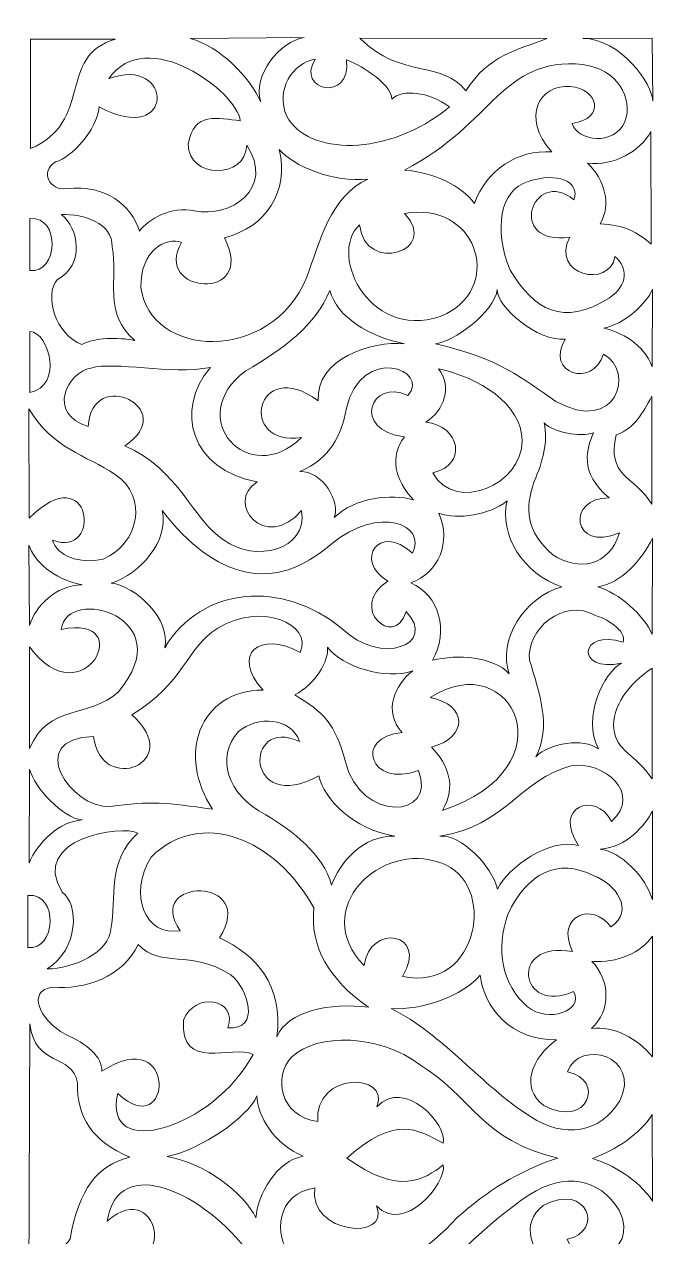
# Model space of a CAD drawing. Header units: centimetres. Extents: x -9.7 to 9.7, y -14.2 to 14.2.
# Drawn here: x -9.67 to -1.81, y -0.99 to 14.17 of the extents above; entities that cross this region are included whole.
import ezdxf

# ---------------------------------------------------------------- set-up
doc = ezdxf.new("R2010")
doc.units = ezdxf.units.CM
doc.header["$MEASUREMENT"] = 0
doc.layers.add('layer 1', color=7, linetype='Continuous')

msp = doc.modelspace()

# ---------------------------------------------------------------- linework, layer by layer
at = {"layer": 'layer 1', "color": 40, "lineweight": 9}
for points, knots in [([(-8.73037, 13.13488), (-8.77071, 12.8339), (-9.06937, 12.50791), (-9.27825, 12.4487), (-9.27825, 12.4487), (-9.47725, 12.32985), (-9.34934, 12.07522), (-9.1384, 12.11605), (-9.1384, 12.11605), (-8.63118, 12.15711), (-8.33797, 11.91363), (-8.22703, 11.58027), (-8.22703, 11.58027), (-8.12102, 11.73508), (-7.82408, 11.89827), (-7.54284, 11.83706), (-7.54284, 11.83706), (-7.08859, 11.73819), (-6.52713, 12.11832), (-6.887, 12.65776), (-6.887, 12.65776), (-6.89487, 12.22883), (-7.61883, 12.23326), (-7.61699, 12.66746), (-7.61699, 12.66746), (-7.55284, 13.08468), (-7.24424, 12.98897), (-6.96723, 12.96265), (-6.96723, 12.96265), (-7.00635, 13.32306), (-8.13568, 14.16833), (-8.61148, 13.48929), (-8.61148, 13.48929), (-7.80486, 13.78746), (-7.76728, 12.62545), (-8.73037, 13.13488)], [0, 0, 0, 0, 0.1, 0.1, 0.1, 0.1, 0.2, 0.2, 0.2, 0.2, 0.3, 0.3, 0.3, 0.3, 0.4, 0.4, 0.4, 0.4, 0.5, 0.5, 0.5, 0.5, 0.6, 0.6, 0.6, 0.6, 0.7, 0.7, 0.7, 0.7, 0.8, 0.8, 0.8, 0.8, 1, 1, 1, 1]), ([(-9.59305, 13.98324), (-9.59305, 13.98324), (-9.59305, 12.61344), (-9.59305, 12.61344), (-9.59305, 12.61344), (-8.79654, 12.94828), (-9.26329, 13.77016), (-8.52765, 13.98324), (-8.52765, 13.98324), (-8.52765, 13.98324), (-9.59305, 13.98324), (-9.59305, 13.98324)], [0, 0, 0, 0, 0.25, 0.25, 0.25, 0.25, 0.5, 0.5, 0.5, 0.5, 1, 1, 1, 1]), ([(-7.59147, 13.98926), (-7.23071, 13.90009), (-6.8368, 13.49841), (-6.71184, 13.19697), (-6.71184, 13.19697), (-6.81428, 13.53194), (-6.47534, 13.95419), (-6.16748, 14.00137), (-6.16748, 14.00137), (-6.16748, 14.00137), (-7.59147, 13.98926), (-7.59147, 13.98926)], [0, 0, 0, 0, 0.25, 0.25, 0.25, 0.25, 0.5, 0.5, 0.5, 0.5, 1, 1, 1, 1]), ([(-5.47233, 13.99334), (-4.94127, 13.47179), (-4.44286, 13.72675), (-4.14619, 13.33429), (-4.14619, 13.33429), (-3.85741, 13.79164), (-3.50565, 13.84026), (-3.1338, 13.98977), (-3.1338, 13.98977), (-3.1338, 13.98977), (-5.47233, 13.99334), (-5.47233, 13.99334)], [0, 0, 0, 0, 0.25, 0.25, 0.25, 0.25, 0.5, 0.5, 0.5, 0.5, 1, 1, 1, 1]), ([(-2.68193, 13.9906), (-2.21223, 13.99259), (-1.80929, 13.41845), (-1.80736, 13.20675), (-1.80736, 13.20675), (-1.80736, 13.20675), (-1.81457, 13.99428), (-1.81457, 13.99428), (-1.81457, 13.99428), (-1.81457, 13.99428), (-2.68193, 13.9906), (-2.68193, 13.9906)], [0, 0, 0, 0, 0.25, 0.25, 0.25, 0.25, 0.5, 0.5, 0.5, 0.5, 1, 1, 1, 1]), ([(-6.02858, 13.73093), (-6.30715, 13.69326), (-6.53439, 13.34356), (-6.38427, 13.01777), (-6.38427, 13.01777), (-6.12559, 12.53472), (-5.13385, 12.49358), (-4.34787, 13.13438), (-4.34787, 13.13438), (-4.61297, 13.32879), (-4.94391, 13.36015), (-5.07114, 13.23071), (-5.07114, 13.23071), (-5.06882, 13.43905), (-5.52565, 13.68586), (-5.63852, 13.72274), (-5.63852, 13.72274), (-5.57456, 13.18144), (-6.28427, 13.34018), (-6.02858, 13.73093)], [0, 0, 0, 0, 0.16666667, 0.16666667, 0.16666667, 0.16666667, 0.33333333, 0.33333333, 0.33333333, 0.33333333, 0.5, 0.5, 0.5, 0.5, 0.66666667, 0.66666667, 0.66666667, 0.66666667, 1, 1, 1, 1]), ([(-2.81616, 12.92807), (-2.74615, 12.70361), (-2.29352, 12.64449), (-2.15508, 12.94913), (-2.15508, 12.94913), (-2.05011, 13.2476), (-2.24464, 13.60051), (-2.6808, 13.6658), (-2.6808, 13.6658), (-3.70633, 13.75865), (-3.76843, 12.94233), (-4.91101, 12.34609), (-4.91101, 12.34609), (-4.55083, 12.31469), (-4.20466, 12.15531), (-4.03764, 11.92772), (-4.03764, 11.92772), (-3.8831, 12.3495), (-3.49916, 12.6015), (-3.07104, 12.57347), (-3.07104, 12.57347), (-3.46158, 13.00641), (-3.22261, 13.42153), (-2.83929, 13.39009), (-2.83929, 13.39009), (-2.49293, 13.36382), (-2.38839, 12.98923), (-2.81616, 12.92807)], [0, 0, 0, 0, 0.125, 0.125, 0.125, 0.125, 0.25, 0.25, 0.25, 0.25, 0.375, 0.375, 0.375, 0.375, 0.5, 0.5, 0.5, 0.5, 0.625, 0.625, 0.625, 0.625, 0.75, 0.75, 0.75, 0.75, 1, 1, 1, 1]), ([(-1.83048, 12.82898), (-1.9634, 12.579), (-2.2939, 12.39431), (-2.62248, 12.43256), (-2.62248, 12.43256), (-2.40486, 12.2233), (-2.32361, 11.91662), (-2.46491, 11.67402), (-2.46491, 11.67402), (-2.17067, 11.66168), (-1.99237, 11.56856), (-1.82661, 11.41892), (-1.82661, 11.41892), (-1.82661, 11.41892), (-1.83048, 12.82898), (-1.83048, 12.82898)], [0, 0, 0, 0, 0.2, 0.2, 0.2, 0.2, 0.4, 0.4, 0.4, 0.4, 0.6, 0.6, 0.6, 0.6, 1, 1, 1, 1]), ([(-6.47904, 12.60406), (-6.35379, 12.07107), (-6.64366, 11.6367), (-7.16361, 11.49787), (-7.16361, 11.49787), (-6.74819, 10.67286), (-8.07966, 10.80703), (-7.70022, 11.44184), (-7.70022, 11.44184), (-7.89003, 11.51676), (-8.22368, 11.33837), (-8.21011, 10.87802), (-8.21011, 10.87802), (-8.09659, 9.99864), (-6.59269, 9.91084), (-6.13321, 11.00682), (-6.13321, 11.00682), (-5.97577, 11.44595), (-5.84231, 12.01603), (-5.37038, 12.23385), (-5.37038, 12.23385), (-5.79679, 12.18088), (-6.30977, 12.39967), (-6.47904, 12.60406)], [0, 0, 0, 0, 0.14285714, 0.14285714, 0.14285714, 0.14285714, 0.28571429, 0.28571429, 0.28571429, 0.28571429, 0.42857143, 0.42857143, 0.42857143, 0.42857143, 0.57142857, 0.57142857, 0.57142857, 0.57142857, 0.71428571, 0.71428571, 0.71428571, 0.71428571, 1, 1, 1, 1]), ([(-2.79267, 11.97506), (-2.71329, 12.20585), (-3.00141, 12.32198), (-3.36597, 12.20438), (-3.36597, 12.20438), (-3.72155, 12.09434), (-3.79981, 11.60593), (-3.59088, 11.09306), (-3.59088, 11.09306), (-3.28443, 10.5968), (-2.93604, 10.38067), (-2.34726, 10.74908), (-2.34726, 10.74908), (-2.10908, 10.91225), (-2.11938, 11.13422), (-2.28111, 11.26505), (-2.28111, 11.26505), (-2.34378, 10.86118), (-3.09457, 11.03096), (-2.84559, 11.5076), (-2.84559, 11.5076), (-3.64527, 11.39), (-3.31748, 12.39086), (-2.79267, 11.97506)], [0, 0, 0, 0, 0.14285714, 0.14285714, 0.14285714, 0.14285714, 0.28571429, 0.28571429, 0.28571429, 0.28571429, 0.42857143, 0.42857143, 0.42857143, 0.42857143, 0.57142857, 0.57142857, 0.57142857, 0.57142857, 0.71428571, 0.71428571, 0.71428571, 0.71428571, 1, 1, 1, 1]), ([(-4.91184, 11.80165), (-4.46045, 11.33912), (-5.40355, 11.03168), (-5.47525, 11.65943), (-5.47525, 11.65943), (-5.88642, 11.28554), (-5.31796, 10.14255), (-4.38194, 10.55106), (-4.38194, 10.55106), (-3.67558, 10.92764), (-4.02452, 11.96221), (-4.91184, 11.80165)], [0, 0, 0, 0, 0.25, 0.25, 0.25, 0.25, 0.5, 0.5, 0.5, 0.5, 1, 1, 1, 1]), ([(-9.59805, 11.7408), (-9.20652, 11.77049), (-9.25179, 11.04289), (-9.59805, 11.08923), (-9.59805, 11.08923), (-9.59805, 11.08923), (-9.59805, 11.7408), (-9.59805, 11.7408)], [0, 0, 0, 0, 0.33333333, 0.33333333, 0.33333333, 0.33333333, 1, 1, 1, 1]), ([(-9.20588, 11.79206), (-8.98984, 11.62394), (-8.90403, 11.15982), (-9.25445, 10.9778), (-9.25445, 10.9778), (-9.42739, 10.79033), (-9.27651, 10.28172), (-8.94806, 10.16492), (-8.94806, 10.16492), (-8.78962, 10.25313), (-8.49705, 10.25765), (-8.28691, 10.21604), (-8.28691, 10.21604), (-8.68601, 10.55494), (-8.49343, 10.99027), (-8.56818, 11.38593), (-8.56818, 11.38593), (-8.56554, 11.68819), (-8.92376, 11.79391), (-9.20588, 11.79206)], [0, 0, 0, 0, 0.16666667, 0.16666667, 0.16666667, 0.16666667, 0.33333333, 0.33333333, 0.33333333, 0.33333333, 0.5, 0.5, 0.5, 0.5, 0.66666667, 0.66666667, 0.66666667, 0.66666667, 1, 1, 1, 1]), ([(-5.84845, 10.83957), (-6.01941, 10.41561), (-6.42242, 10.10354), (-6.89929, 9.83724), (-6.89929, 9.83724), (-7.68507, 9.24701), (-6.85785, 8.35484), (-6.20164, 9.00193), (-6.20164, 9.00193), (-7.0031, 8.876), (-6.78082, 10.04175), (-5.99157, 9.46066), (-5.99157, 9.46066), (-6.03103, 9.98401), (-5.32262, 10.21424), (-4.91363, 10.17298), (-4.91363, 10.17298), (-5.36137, 10.26927), (-5.75043, 10.50154), (-5.84845, 10.83957)], [0, 0, 0, 0, 0.16666667, 0.16666667, 0.16666667, 0.16666667, 0.33333333, 0.33333333, 0.33333333, 0.33333333, 0.5, 0.5, 0.5, 0.5, 0.66666667, 0.66666667, 0.66666667, 0.66666667, 1, 1, 1, 1]), ([(-3.75263, 10.85454), (-3.78091, 10.57193), (-4.30854, 10.19511), (-4.52647, 10.17252), (-4.52647, 10.17252), (-3.74086, 10.00189), (-3.41968, 9.73091), (-3.01857, 9.45344), (-3.01857, 9.45344), (-2.2635, 9.03424), (-2.02302, 9.82799), (-2.42405, 10.0441), (-2.42405, 10.0441), (-2.55454, 9.61975), (-3.16488, 9.79793), (-2.90319, 10.23304), (-2.90319, 10.23304), (-3.24051, 10.1967), (-3.76477, 10.63467), (-3.75263, 10.85454)], [0, 0, 0, 0, 0.16666667, 0.16666667, 0.16666667, 0.16666667, 0.33333333, 0.33333333, 0.33333333, 0.33333333, 0.5, 0.5, 0.5, 0.5, 0.66666667, 0.66666667, 0.66666667, 0.66666667, 1, 1, 1, 1]), ([(-1.8104, 10.85687), (-1.87942, 10.68052), (-2.16259, 10.41924), (-2.41845, 10.36874), (-2.41845, 10.36874), (-2.21921, 10.32579), (-1.91295, 10.17133), (-1.81559, 9.88528), (-1.81559, 9.88528), (-1.81559, 9.88528), (-1.8104, 10.85687), (-1.8104, 10.85687)], [0, 0, 0, 0, 0.25, 0.25, 0.25, 0.25, 0.5, 0.5, 0.5, 0.5, 1, 1, 1, 1]), ([(-9.599, 10.32947), (-9.35428, 10.31253), (-9.17935, 9.64589), (-9.59971, 9.56353), (-9.59971, 9.56353), (-9.59971, 9.56353), (-9.599, 10.32947), (-9.599, 10.32947)], [0, 0, 0, 0, 0.33333333, 0.33333333, 0.33333333, 0.33333333, 1, 1, 1, 1]), ([(-6.22121, 8.57593), (-5.83841, 8.74544), (-5.70116, 9.03166), (-5.64333, 9.35324), (-5.64333, 9.35324), (-5.44979, 10.19168), (-4.57554, 9.83793), (-4.87269, 9.52652), (-4.87269, 9.52652), (-5.33492, 9.75452), (-5.58323, 9.08804), (-4.91274, 9.01097), (-4.91274, 9.01097), (-5.10312, 8.76928), (-5.0335, 8.46404), (-4.79826, 8.22236), (-4.79826, 8.22236), (-5.07631, 8.30455), (-5.53502, 8.25164), (-5.79412, 8.00095), (-5.79412, 8.00095), (-5.706, 8.18632), (-5.94044, 8.5935), (-6.22121, 8.57593)], [0, 0, 0, 0, 0.14285714, 0.14285714, 0.14285714, 0.14285714, 0.28571429, 0.28571429, 0.28571429, 0.28571429, 0.42857143, 0.42857143, 0.42857143, 0.42857143, 0.57142857, 0.57142857, 0.57142857, 0.57142857, 0.71428571, 0.71428571, 0.71428571, 0.71428571, 1, 1, 1, 1]), ([(-7.33877, 9.87892), (-7.85054, 9.78277), (-8.53025, 9.9603), (-8.83677, 9.87036), (-8.83677, 9.87036), (-9.12263, 9.82438), (-9.39824, 9.30014), (-8.86867, 9.14048), (-8.86867, 9.14048), (-8.82423, 9.90287), (-7.71232, 9.35992), (-8.41179, 8.89834), (-8.41179, 8.89834), (-7.73239, 8.60736), (-7.55716, 7.96673), (-7.17613, 7.7218), (-7.17613, 7.7218), (-6.78419, 7.43263), (-6.1181, 7.59203), (-6.20029, 8.08988), (-6.20029, 8.08988), (-6.65221, 7.55952), (-7.16836, 8.1865), (-6.75669, 8.4494), (-6.75669, 8.4494), (-7.57758, 8.5955), (-7.80096, 9.34335), (-7.33877, 9.87892)], [0, 0, 0, 0, 0.125, 0.125, 0.125, 0.125, 0.25, 0.25, 0.25, 0.25, 0.375, 0.375, 0.375, 0.375, 0.5, 0.5, 0.5, 0.5, 0.625, 0.625, 0.625, 0.625, 0.75, 0.75, 0.75, 0.75, 1, 1, 1, 1]), ([(-4.48557, 9.8609), (-4.31448, 9.63416), (-4.41615, 9.33861), (-4.64618, 9.19587), (-4.64618, 9.19587), (-4.21453, 9.13983), (-4.12138, 8.66859), (-4.55692, 8.56021), (-4.55692, 8.56021), (-4.27923, 8.05058), (-3.43639, 8.411), (-3.44226, 8.96354), (-3.44226, 8.96354), (-3.44219, 9.42442), (-3.99357, 9.75872), (-4.48557, 9.8609)], [0, 0, 0, 0, 0.2, 0.2, 0.2, 0.2, 0.4, 0.4, 0.4, 0.4, 0.6, 0.6, 0.6, 0.6, 1, 1, 1, 1]), ([(-1.81757, 9.5194), (-1.94875, 9.29129), (-2.01651, 9.13659), (-2.2635, 9.03424), (-2.2635, 9.03424), (-2.38694, 8.51168), (-2.05656, 8.54343), (-1.82035, 8.16938), (-1.82035, 8.16938), (-1.82035, 8.16938), (-1.81757, 9.5194), (-1.81757, 9.5194)], [0, 0, 0, 0, 0.25, 0.25, 0.25, 0.25, 0.5, 0.5, 0.5, 0.5, 1, 1, 1, 1]), ([(-9.61018, 9.36156), (-9.61018, 9.36156), (-9.60885, 7.99345), (-9.60885, 7.99345), (-9.60885, 7.99345), (-8.82355, 8.77665), (-8.68198, 7.48272), (-9.317, 7.71937), (-9.317, 7.71937), (-9.26282, 7.52745), (-8.97799, 7.41306), (-8.68198, 7.48272), (-8.68198, 7.48272), (-8.2412, 7.66667), (-8.10916, 8.26063), (-8.53323, 8.54182), (-8.53323, 8.54182), (-8.89222, 8.77982), (-9.32416, 8.8682), (-9.61018, 9.36156)], [0, 0, 0, 0, 0.16666667, 0.16666667, 0.16666667, 0.16666667, 0.33333333, 0.33333333, 0.33333333, 0.33333333, 0.5, 0.5, 0.5, 0.5, 0.66666667, 0.66666667, 0.66666667, 0.66666667, 1, 1, 1, 1]), ([(-3.16755, 9.18566), (-3.03511, 9.05968), (-2.7245, 9.00832), (-2.54763, 9.05972), (-2.54763, 9.05972), (-2.63224, 8.87149), (-2.7363, 8.56962), (-2.35329, 8.24744), (-2.35329, 8.24744), (-2.88476, 8.26216), (-2.82971, 7.55776), (-2.22333, 7.80968), (-2.22333, 7.80968), (-2.35423, 7.39199), (-2.73274, 7.32426), (-3.05781, 7.53608), (-3.05781, 7.53608), (-3.39583, 7.83706), (-3.41056, 8.10943), (-3.28953, 8.45102), (-3.28953, 8.45102), (-3.18307, 8.71385), (-3.11278, 8.94028), (-3.16755, 9.18566)], [0, 0, 0, 0, 0.14285714, 0.14285714, 0.14285714, 0.14285714, 0.28571429, 0.28571429, 0.28571429, 0.28571429, 0.42857143, 0.42857143, 0.42857143, 0.42857143, 0.57142857, 0.57142857, 0.57142857, 0.57142857, 0.71428571, 0.71428571, 0.71428571, 0.71428571, 1, 1, 1, 1]), ([(-4.48307, 8.05505), (-4.32439, 7.69806), (-4.48575, 7.31037), (-4.83506, 7.18447), (-4.83506, 7.18447), (-4.48068, 7.03628), (-4.354, 6.58095), (-4.56325, 6.21749), (-4.56325, 6.21749), (-4.25098, 6.29741), (-3.80476, 6.26495), (-3.60236, 6.049), (-3.60236, 6.049), (-3.74843, 6.46852), (-3.41795, 7.00437), (-2.94392, 7.13682), (-2.94392, 7.13682), (-3.4283, 7.29129), (-3.73347, 7.7932), (-3.62895, 8.21086), (-3.62895, 8.21086), (-3.85014, 8.03507), (-4.24108, 7.97092), (-4.48307, 8.05505)], [0, 0, 0, 0, 0.14285714, 0.14285714, 0.14285714, 0.14285714, 0.28571429, 0.28571429, 0.28571429, 0.28571429, 0.42857143, 0.42857143, 0.42857143, 0.42857143, 0.57142857, 0.57142857, 0.57142857, 0.57142857, 0.71428571, 0.71428571, 0.71428571, 0.71428571, 1, 1, 1, 1]), ([(-7.94411, 8.08825), (-7.85492, 7.71102), (-8.21674, 7.30088), (-8.58057, 7.18332), (-8.58057, 7.18332), (-8.27607, 7.14455), (-7.83095, 6.73369), (-7.91255, 6.37523), (-7.91255, 6.37523), (-7.44364, 7.14899), (-6.43526, 7.22434), (-5.69809, 6.61524), (-5.69809, 6.61524), (-5.20086, 6.13691), (-4.49751, 6.41772), (-4.89331, 6.82564), (-4.89331, 6.82564), (-5.03589, 6.34511), (-5.63267, 6.88115), (-5.12036, 7.20747), (-5.12036, 7.20747), (-5.54858, 7.46155), (-5.23345, 7.94302), (-4.81441, 7.55678), (-4.81441, 7.55678), (-4.62617, 7.90872), (-5.22566, 8.17003), (-5.83421, 7.66703), (-5.83421, 7.66703), (-6.53959, 7.04547), (-7.28139, 7.23033), (-7.94411, 8.08825)], [0, 0, 0, 0, 0.11111111, 0.11111111, 0.11111111, 0.11111111, 0.22222222, 0.22222222, 0.22222222, 0.22222222, 0.33333333, 0.33333333, 0.33333333, 0.33333333, 0.44444444, 0.44444444, 0.44444444, 0.44444444, 0.55555556, 0.55555556, 0.55555556, 0.55555556, 0.66666667, 0.66666667, 0.66666667, 0.66666667, 0.77777778, 0.77777778, 0.77777778, 0.77777778, 1, 1, 1, 1]), ([(-1.81105, 7.74563), (-1.93847, 7.47307), (-2.20362, 7.18309), (-2.49296, 7.13583), (-2.49296, 7.13583), (-2.23593, 7.06379), (-1.91287, 6.77895), (-1.81387, 6.53836), (-1.81387, 6.53836), (-1.81387, 6.53836), (-1.81105, 7.74563), (-1.81105, 7.74563)], [0, 0, 0, 0, 0.25, 0.25, 0.25, 0.25, 0.5, 0.5, 0.5, 0.5, 1, 1, 1, 1]), ([(-9.61259, 7.65806), (-9.61259, 7.65806), (-9.60335, 6.65387), (-9.60335, 6.65387), (-9.60335, 6.65387), (-9.52907, 6.89303), (-9.27954, 7.15596), (-8.94649, 7.15988), (-8.94649, 7.15988), (-9.31717, 7.23836), (-9.53442, 7.45135), (-9.61259, 7.65806)], [0, 0, 0, 0, 0.25, 0.25, 0.25, 0.25, 0.5, 0.5, 0.5, 0.5, 1, 1, 1, 1]), ([(-9.60376, 6.38658), (-9.60376, 6.38658), (-9.60152, 5.11652), (-9.60152, 5.11652), (-9.60152, 5.11652), (-9.36635, 5.67461), (-8.8636, 5.48694), (-8.49154, 5.8239), (-8.49154, 5.8239), (-7.70084, 6.75795), (-9.13252, 7.16346), (-9.20758, 6.60312), (-9.20758, 6.60312), (-8.23716, 6.81456), (-8.92633, 5.46696), (-9.60376, 6.38658)], [0, 0, 0, 0, 0.2, 0.2, 0.2, 0.2, 0.4, 0.4, 0.4, 0.4, 0.6, 0.6, 0.6, 0.6, 1, 1, 1, 1]), ([(-2.52552, 6.77606), (-2.91776, 7.01072), (-3.39522, 6.60041), (-3.34887, 6.21899), (-3.34887, 6.21899), (-3.2258, 5.81418), (-3.07157, 5.38431), (-3.26986, 5.01114), (-3.26986, 5.01114), (-3.09698, 5.18653), (-2.67532, 5.25209), (-2.48557, 5.10947), (-2.48557, 5.10947), (-2.70178, 5.50559), (-2.41269, 6.07178), (-2.19738, 6.18074), (-2.19738, 6.18074), (-2.78391, 6.05981), (-2.72978, 6.61762), (-2.1778, 6.44527), (-2.1778, 6.44527), (-2.12307, 6.58813), (-2.41267, 6.75668), (-2.52552, 6.77606)], [0, 0, 0, 0, 0.14285714, 0.14285714, 0.14285714, 0.14285714, 0.28571429, 0.28571429, 0.28571429, 0.28571429, 0.42857143, 0.42857143, 0.42857143, 0.42857143, 0.57142857, 0.57142857, 0.57142857, 0.57142857, 0.71428571, 0.71428571, 0.71428571, 0.71428571, 1, 1, 1, 1]), ([(-8.80297, 5.26552), (-9.6694, 5.24068), (-9.09524, 4.36501), (-8.59054, 4.38892), (-8.59054, 4.38892), (-8.09505, 4.46119), (-7.88972, 4.43874), (-7.31247, 4.35665), (-7.31247, 4.35665), (-7.7607, 5.02101), (-7.48598, 5.8428), (-6.68249, 5.8461), (-6.68249, 5.8461), (-7.09051, 6.2958), (-6.72243, 6.59597), (-6.21735, 6.31523), (-6.21735, 6.31523), (-6.05625, 6.67247), (-6.71694, 6.95117), (-7.24929, 6.6206), (-7.24929, 6.6206), (-7.65867, 6.35323), (-7.66573, 5.93178), (-8.32335, 5.53601), (-8.32335, 5.53601), (-7.64262, 4.93248), (-8.71045, 4.51941), (-8.80297, 5.26552)], [0, 0, 0, 0, 0.125, 0.125, 0.125, 0.125, 0.25, 0.25, 0.25, 0.25, 0.375, 0.375, 0.375, 0.375, 0.5, 0.5, 0.5, 0.5, 0.625, 0.625, 0.625, 0.625, 0.75, 0.75, 0.75, 0.75, 1, 1, 1, 1]), ([(-5.87569, 6.3817), (-5.85431, 6.20988), (-6.03261, 5.9149), (-6.28497, 5.78724), (-6.28497, 5.78724), (-5.92543, 5.56356), (-5.77788, 5.43188), (-5.65245, 4.94836), (-5.65245, 4.94836), (-5.45822, 4.1847), (-4.50538, 4.23703), (-4.73697, 4.84072), (-4.73697, 4.84072), (-5.35162, 4.61533), (-5.55133, 5.26009), (-4.94197, 5.31644), (-4.94197, 5.31644), (-5.18397, 5.57896), (-5.03622, 5.90943), (-4.80941, 6.08632), (-4.80941, 6.08632), (-5.14651, 5.96518), (-5.6946, 6.13618), (-5.87569, 6.3817)], [0, 0, 0, 0, 0.14285714, 0.14285714, 0.14285714, 0.14285714, 0.28571429, 0.28571429, 0.28571429, 0.28571429, 0.42857143, 0.42857143, 0.42857143, 0.42857143, 0.57142857, 0.57142857, 0.57142857, 0.57142857, 0.71428571, 0.71428571, 0.71428571, 0.71428571, 1, 1, 1, 1]), ([(-4.59111, 5.75312), (-4.12371, 5.6586), (-4.11041, 5.26246), (-4.57401, 5.13182), (-4.57401, 5.13182), (-4.36501, 4.90572), (-4.25887, 4.64708), (-4.4385, 4.33952), (-4.4385, 4.33952), (-2.82125, 4.87356), (-3.55976, 6.41195), (-4.59111, 5.75312)], [0, 0, 0, 0, 0.25, 0.25, 0.25, 0.25, 0.5, 0.5, 0.5, 0.5, 1, 1, 1, 1]), ([(-1.81371, 6.11837), (-2.11236, 5.92697), (-2.32224, 5.62698), (-2.2962, 5.36201), (-2.2962, 5.36201), (-2.25881, 5.07083), (-2.02219, 5.04682), (-1.81648, 4.73642), (-1.81648, 4.73642), (-1.81648, 4.73642), (-1.81371, 6.11837), (-1.81371, 6.11837)], [0, 0, 0, 0, 0.25, 0.25, 0.25, 0.25, 0.5, 0.5, 0.5, 0.5, 1, 1, 1, 1]), ([(-6.22473, 5.20364), (-6.33417, 5.50346), (-6.74912, 5.52854), (-6.99081, 5.32676), (-6.99081, 5.32676), (-7.27581, 5.01212), (-7.13445, 4.5356), (-6.64881, 4.28708), (-6.64881, 4.28708), (-6.31475, 4.08303), (-5.92941, 3.79896), (-5.82533, 3.40524), (-5.82533, 3.40524), (-5.72575, 3.68509), (-5.44043, 4.03066), (-5.03201, 4.02016), (-5.03201, 4.02016), (-5.55391, 4.10519), (-5.92002, 4.48082), (-5.98533, 4.77272), (-5.98533, 4.77272), (-6.90666, 4.26995), (-6.93477, 5.52574), (-6.22473, 5.20364)], [0, 0, 0, 0, 0.14285714, 0.14285714, 0.14285714, 0.14285714, 0.28571429, 0.28571429, 0.28571429, 0.28571429, 0.42857143, 0.42857143, 0.42857143, 0.42857143, 0.57142857, 0.57142857, 0.57142857, 0.57142857, 0.71428571, 0.71428571, 0.71428571, 0.71428571, 1, 1, 1, 1]), ([(-9.60144, 4.85862), (-9.60144, 4.85862), (-9.60708, 3.68257), (-9.60708, 3.68257), (-9.60708, 3.68257), (-9.50287, 3.94573), (-9.22231, 4.20545), (-8.94674, 4.22166), (-8.94674, 4.22166), (-9.18207, 4.2439), (-9.54561, 4.62222), (-9.60144, 4.85862)], [0, 0, 0, 0, 0.25, 0.25, 0.25, 0.25, 0.5, 0.5, 0.5, 0.5, 1, 1, 1, 1]), ([(-4.46985, 4.01976), (-4.20818, 4.04419), (-3.8178, 3.64826), (-3.74865, 3.35676), (-3.74865, 3.35676), (-3.61281, 3.63246), (-3.10879, 3.9986), (-2.73428, 3.90404), (-2.73428, 3.90404), (-3.0694, 4.38359), (-2.5238, 4.59293), (-2.32335, 4.20384), (-2.32335, 4.20384), (-1.93387, 4.54654), (-2.42032, 4.96721), (-2.83209, 4.89884), (-2.83209, 4.89884), (-3.46852, 4.72384), (-3.65345, 4.14562), (-4.46985, 4.01976)], [0, 0, 0, 0, 0.16666667, 0.16666667, 0.16666667, 0.16666667, 0.33333333, 0.33333333, 0.33333333, 0.33333333, 0.5, 0.5, 0.5, 0.5, 0.66666667, 0.66666667, 0.66666667, 0.66666667, 1, 1, 1, 1]), ([(-7.72013, 2.83732), (-8.15691, 2.76146), (-8.37029, 3.28393), (-8.08349, 3.75852), (-8.08349, 3.75852), (-7.45633, 4.37475), (-6.52487, 3.98753), (-6.04621, 3.12508), (-6.04621, 3.12508), (-6.09833, 2.63354), (-5.85907, 2.23189), (-5.36432, 1.88028), (-5.36432, 1.88028), (-5.84309, 1.94494), (-6.37515, 1.8306), (-6.50932, 1.51229), (-6.50932, 1.51229), (-6.4257, 2.15631), (-6.76857, 2.53821), (-7.22749, 2.74844), (-7.22749, 2.74844), (-6.73103, 3.52047), (-8.18443, 3.50971), (-7.72013, 2.83732)], [0, 0, 0, 0, 0.14285714, 0.14285714, 0.14285714, 0.14285714, 0.28571429, 0.28571429, 0.28571429, 0.28571429, 0.42857143, 0.42857143, 0.42857143, 0.42857143, 0.57142857, 0.57142857, 0.57142857, 0.57142857, 0.71428571, 0.71428571, 0.71428571, 0.71428571, 1, 1, 1, 1]), ([(-1.81255, 4.32976), (-1.90147, 4.15876), (-2.13613, 3.87445), (-2.46541, 3.85844), (-2.46541, 3.85844), (-2.20823, 3.82228), (-1.89346, 3.51328), (-1.81255, 3.22534), (-1.81255, 3.22534), (-1.81255, 3.22534), (-1.81255, 4.32976), (-1.81255, 4.32976)], [0, 0, 0, 0, 0.25, 0.25, 0.25, 0.25, 0.5, 0.5, 0.5, 0.5, 1, 1, 1, 1]), ([(-9.38165, 2.36123), (-8.98341, 2.61325), (-8.98449, 3.17037), (-9.1961, 3.31995), (-9.1961, 3.31995), (-9.6056, 3.99018), (-8.44134, 4.16959), (-8.24761, 4.05541), (-8.24761, 4.05541), (-8.63531, 3.71651), (-8.51113, 3.25268), (-8.58588, 2.85702), (-8.58588, 2.85702), (-8.59538, 2.5765), (-9.06023, 2.35606), (-9.38165, 2.36123)], [0, 0, 0, 0, 0.2, 0.2, 0.2, 0.2, 0.4, 0.4, 0.4, 0.4, 0.6, 0.6, 0.6, 0.6, 1, 1, 1, 1]), ([(-5.41839, 2.4013), (-6.10891, 3.11368), (-5.19847, 3.96612), (-4.46001, 3.68516), (-4.46001, 3.68516), (-3.74865, 3.45336), (-3.96853, 2.06336), (-4.93753, 2.26628), (-4.93753, 2.26628), (-4.60038, 2.81998), (-5.34991, 2.9361), (-5.41839, 2.4013)], [0, 0, 0, 0, 0.25, 0.25, 0.25, 0.25, 0.5, 0.5, 0.5, 0.5, 1, 1, 1, 1]), ([(-2.81157, 2.57708), (-3.62325, 2.72072), (-3.46821, 1.77452), (-2.79789, 2.07776), (-2.79789, 2.07776), (-2.66448, 1.83603), (-3.1182, 1.67872), (-3.37245, 1.88624), (-3.37245, 1.88624), (-3.68994, 2.15301), (-3.77771, 2.609), (-3.61869, 3.0422), (-3.61869, 3.0422), (-3.38157, 3.55976), (-2.99169, 3.749), (-2.55165, 3.52784), (-2.55165, 3.52784), (-2.27343, 3.42524), (-2.02262, 3.09235), (-2.33277, 2.88488), (-2.33277, 2.88488), (-2.55621, 3.19952), (-3.03045, 3.03536), (-2.81157, 2.57708)], [0, 0, 0, 0, 0.14285714, 0.14285714, 0.14285714, 0.14285714, 0.28571429, 0.28571429, 0.28571429, 0.28571429, 0.42857143, 0.42857143, 0.42857143, 0.42857143, 0.57142857, 0.57142857, 0.57142857, 0.57142857, 0.71428571, 0.71428571, 0.71428571, 0.71428571, 1, 1, 1, 1]), ([(-9.62265, 3.27865), (-9.23112, 3.30834), (-9.27639, 2.58074), (-9.62265, 2.62708), (-9.62265, 2.62708), (-9.62265, 2.62708), (-9.62265, 3.27865), (-9.62265, 3.27865)], [0, 0, 0, 0, 0.33333333, 0.33333333, 0.33333333, 0.33333333, 1, 1, 1, 1]), ([(-1.81194, 2.76941), (-1.95102, 2.56421), (-2.24902, 2.42977), (-2.57011, 2.45457), (-2.57011, 2.45457), (-2.33843, 2.22416), (-2.32761, 1.83929), (-2.57428, 1.61442), (-2.57428, 1.61442), (-2.29701, 1.6529), (-1.99279, 1.48947), (-1.81267, 1.26147), (-1.81267, 1.26147), (-1.81267, 1.26147), (-1.81194, 2.76941), (-1.81194, 2.76941)], [0, 0, 0, 0, 0.2, 0.2, 0.2, 0.2, 0.4, 0.4, 0.4, 0.4, 0.6, 0.6, 0.6, 0.6, 1, 1, 1, 1]), ([(-8.24455, 2.66557), (-8.4279, 2.26666), (-8.91759, 2.09064), (-9.31481, 2.13312), (-9.31481, 2.13312), (-9.64044, 2.0855), (-9.48328, 1.72821), (-9.15755, 1.54258), (-9.15755, 1.54258), (-8.88679, 1.42943), (-8.68789, 1.25626), (-8.70006, 1.08105), (-8.70006, 1.08105), (-7.73608, 1.70376), (-7.81826, 0.16692), (-8.50019, 0.80305), (-8.50019, 0.80305), (-8.69896, -0.05284), (-7.30272, 0.36244), (-6.80593, 1.29084), (-6.80593, 1.29084), (-7.06734, 1.42012), (-7.72695, 1.06541), (-7.67524, 1.71897), (-7.67524, 1.71897), (-7.54655, 2.079), (-6.99109, 1.98834), (-7.12156, 1.62475), (-7.12156, 1.62475), (-6.71032, 1.59379), (-6.86647, 2.10575), (-7.08344, 2.28793), (-7.08344, 2.28793), (-7.60561, 2.61013), (-7.94631, 2.36124), (-8.24455, 2.66557)], [0, 0, 0, 0, 0.1, 0.1, 0.1, 0.1, 0.2, 0.2, 0.2, 0.2, 0.3, 0.3, 0.3, 0.3, 0.4, 0.4, 0.4, 0.4, 0.5, 0.5, 0.5, 0.5, 0.6, 0.6, 0.6, 0.6, 0.7, 0.7, 0.7, 0.7, 0.8, 0.8, 0.8, 0.8, 1, 1, 1, 1]), ([(-3.96684, 2.28108), (-4.17906, 2.02644), (-4.6879, 1.84193), (-5.07847, 1.86306), (-5.07847, 1.86306), (-4.43419, 1.54631), (-3.94482, 0.89805), (-3.33861, 0.51509), (-3.33861, 0.51509), (-2.91635, 0.23669), (-2.46599, 0.30469), (-2.22091, 0.71087), (-2.22091, 0.71087), (-1.94178, 1.27066), (-2.72686, 1.49209), (-2.87296, 1.07312), (-2.87296, 1.07312), (-2.40153, 0.98002), (-2.614, 0.3509), (-3.17081, 0.65288), (-3.17081, 0.65288), (-3.46395, 0.87412), (-3.33152, 1.2419), (-3.00946, 1.47527), (-3.00946, 1.47527), (-3.59263, 1.46382), (-3.91645, 1.88277), (-3.96684, 2.28108)], [0, 0, 0, 0, 0.125, 0.125, 0.125, 0.125, 0.25, 0.25, 0.25, 0.25, 0.375, 0.375, 0.375, 0.375, 0.5, 0.5, 0.5, 0.5, 0.625, 0.625, 0.625, 0.625, 0.75, 0.75, 0.75, 0.75, 1, 1, 1, 1]), ([(-9.60096, 1.67364), (-9.60096, 1.67364), (-9.61113, -1.5565), (-9.61113, -1.5565), (-9.61113, -1.5565), (-9.51423, -1.04729), (-9.21227, -1.24059), (-9.0965, -1.01371), (-9.0965, -1.01371), (-8.97842, -0.38127), (-8.76027, -0.10254), (-8.34951, 0.0083), (-8.34951, 0.0083), (-8.81569, 0.20064), (-9.00876, 0.5002), (-9.00477, 0.9374), (-9.00477, 0.9374), (-9.06504, 1.31099), (-9.53784, 1.1286), (-9.60096, 1.67364)], [0, 0, 0, 0, 0.16666667, 0.16666667, 0.16666667, 0.16666667, 0.33333333, 0.33333333, 0.33333333, 0.33333333, 0.5, 0.5, 0.5, 0.5, 0.66666667, 0.66666667, 0.66666667, 0.66666667, 1, 1, 1, 1]), ([(-4.25483, -0.74837), (-3.87867, -0.41703), (-3.49582, -0.16959), (-2.99406, -0.00404), (-2.99406, -0.00404), (-3.93784, 0.20492), (-4.09168, 0.78708), (-4.72446, 1.16398), (-4.72446, 1.16398), (-5.22197, 1.54221), (-6.00064, 1.56444), (-6.32508, 1.25771), (-6.32508, 1.25771), (-6.55225, 1.01613), (-6.48059, 0.51665), (-5.99863, 0.453), (-5.99863, 0.453), (-6.04196, 1.07567), (-5.08592, 1.07024), (-5.258, 0.63765), (-5.258, 0.63765), (-4.91433, 1.00295), (-4.36565, 0.41223), (-4.42966, 0.18025), (-4.42966, 0.18025), (-4.76175, 0.36083), (-5.02539, 0.53073), (-5.63292, -0.00404), (-5.63292, -0.00404), (-4.9779, -0.48297), (-4.66873, -0.27145), (-4.42903, -0.09037), (-4.42903, -0.09037), (-4.38002, -0.31777), (-4.91944, -0.96664), (-5.26311, -0.60134), (-5.26311, -0.60134), (-5.07582, -1.04914), (-6.12314, -0.95568), (-6.03418, -0.37864), (-6.03418, -0.37864), (-6.51614, -0.44229), (-6.55736, -0.97982), (-6.33019, -1.2214), (-6.33019, -1.2214), (-5.92463, -1.56869), (-4.9834, -1.58563), (-4.25483, -0.74837)], [0, 0, 0, 0, 0.07692308, 0.07692308, 0.07692308, 0.07692308, 0.15384615, 0.15384615, 0.15384615, 0.15384615, 0.23076923, 0.23076923, 0.23076923, 0.23076923, 0.30769231, 0.30769231, 0.30769231, 0.30769231, 0.38461538, 0.38461538, 0.38461538, 0.38461538, 0.46153846, 0.46153846, 0.46153846, 0.46153846, 0.53846154, 0.53846154, 0.53846154, 0.53846154, 0.61538462, 0.61538462, 0.61538462, 0.61538462, 0.69230769, 0.69230769, 0.69230769, 0.69230769, 0.76923077, 0.76923077, 0.76923077, 0.76923077, 0.84615385, 0.84615385, 0.84615385, 0.84615385, 1, 1, 1, 1]), ([(-7.87959, 0.01425), (-7.45369, 0.10753), (-6.87931, 0.4957), (-6.75863, 0.7744), (-6.75863, 0.7744), (-6.75444, 0.52197), (-6.53689, 0.16317), (-6.17835, 0.01808), (-6.17835, 0.01808), (-6.5162, -0.03621), (-6.74984, -0.46555), (-6.77273, -0.75246), (-6.77273, -0.75246), (-6.91387, -0.44618), (-7.40995, -0.06467), (-7.87959, 0.01425)], [0, 0, 0, 0, 0.2, 0.2, 0.2, 0.2, 0.4, 0.4, 0.4, 0.4, 0.6, 0.6, 0.6, 0.6, 1, 1, 1, 1]), ([(-1.81293, 0.53876), (-1.97481, 0.29024), (-2.26644, 0.10049), (-2.56107, -0.01021), (-2.56107, -0.01021), (-2.31862, -0.08286), (-1.99123, -0.26746), (-1.80963, -0.54124), (-1.80963, -0.54124), (-1.80963, -0.54124), (-1.81293, 0.53876), (-1.81293, 0.53876)], [0, 0, 0, 0, 0.25, 0.25, 0.25, 0.25, 0.5, 0.5, 0.5, 0.5, 1, 1, 1, 1]), ([(-8.25924, -2.76538), (-8.31819, -2.30427), (-8.78495, -2.05121), (-9.14485, -2.20565), (-9.14485, -2.20565), (-9.47048, -2.10827), (-9.47961, -1.68526), (-9.17224, -1.51177), (-9.17224, -1.51177), (-8.89112, -1.45432), (-8.76342, -1.3015), (-8.77052, -1.14657), (-8.77052, -1.14657), (-7.68993, -1.68816), (-7.94923, -0.19083), (-8.63116, -0.79276), (-8.63116, -0.79276), (-8.49895, 0.0786), (-7.39347, -0.44899), (-6.85322, -1.20135), (-6.85322, -1.20135), (-7.11463, -1.36975), (-7.74164, -1.0346), (-7.68993, -1.68816), (-7.68993, -1.68816), (-7.56124, -2.04819), (-7.00578, -1.95753), (-7.13625, -1.59394), (-7.13625, -1.59394), (-6.72501, -1.56298), (-6.88116, -2.07494), (-7.09813, -2.25712), (-7.09813, -2.25712), (-7.6203, -2.57932), (-8.0543, -2.38019), (-8.25924, -2.76538)], [0, 0, 0, 0, 0.1, 0.1, 0.1, 0.1, 0.2, 0.2, 0.2, 0.2, 0.3, 0.3, 0.3, 0.3, 0.4, 0.4, 0.4, 0.4, 0.5, 0.5, 0.5, 0.5, 0.6, 0.6, 0.6, 0.6, 0.7, 0.7, 0.7, 0.7, 0.8, 0.8, 0.8, 0.8, 1, 1, 1, 1]), ([(-3.97358, -2.22739), (-4.1858, -1.97275), (-4.69464, -1.78824), (-5.08521, -1.80937), (-5.08521, -1.80937), (-4.44093, -1.49262), (-3.95156, -0.84436), (-3.34535, -0.4614), (-3.34535, -0.4614), (-2.92309, -0.183), (-2.47273, -0.251), (-2.22765, -0.65718), (-2.22765, -0.65718), (-1.94852, -1.21697), (-2.7336, -1.4384), (-2.8797, -1.01943), (-2.8797, -1.01943), (-2.40827, -0.92633), (-2.62074, -0.29721), (-3.17755, -0.59919), (-3.17755, -0.59919), (-3.47069, -0.82043), (-3.33826, -1.18821), (-3.0162, -1.42158), (-3.0162, -1.42158), (-3.59937, -1.41013), (-3.92319, -1.82908), (-3.97358, -2.22739)], [0, 0, 0, 0, 0.125, 0.125, 0.125, 0.125, 0.25, 0.25, 0.25, 0.25, 0.375, 0.375, 0.375, 0.375, 0.5, 0.5, 0.5, 0.5, 0.625, 0.625, 0.625, 0.625, 0.75, 0.75, 0.75, 0.75, 1, 1, 1, 1])]:
    msp.add_open_spline(points, degree=3, knots=knots, dxfattribs=at)

doc.saveas('drawing.dxf')
